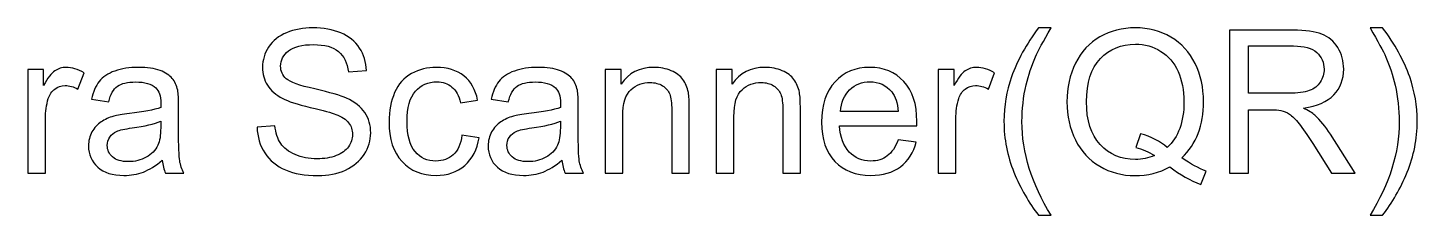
# Model space of a CAD drawing. Header units: centimetres. Extents: x -8.5 to 8.5, y -5.7 to 12.8.
# Drawn here: x 0.23 to 6.12, y 12.04 to 12.83 of the extents above; entities that cross this region are included whole.
import ezdxf

# ---------------------------------------------------------------- set-up
doc = ezdxf.new("R2010")
doc.units = ezdxf.units.CM
doc.header["$MEASUREMENT"] = 0
doc.layers.add('Visible', color=7, linetype='Continuous')

msp = doc.modelspace()

# ---------------------------------------------------------------- linework, layer by layer
at = {"layer": 'Visible', "color": 250}
for points, knots in [([(1.19996, 12.41268), (1.19996, 12.41268), (1.27531, 12.41946), (1.27531, 12.41946), (1.27884, 12.38898), (1.28716, 12.364), (1.30029, 12.34439), (1.31341, 12.32491), (1.33373, 12.30911), (1.36125, 12.29697), (1.38876, 12.28498), (1.41981, 12.27891), (1.45424, 12.27891), (1.48486, 12.27891), (1.51181, 12.28343), (1.53524, 12.2926), (1.55866, 12.30177), (1.57602, 12.31433), (1.58745, 12.33027), (1.59888, 12.34622), (1.60467, 12.36358), (1.60467, 12.3822), (1.60467, 12.40111), (1.59916, 12.41762), (1.58816, 12.43188), (1.57715, 12.44599), (1.55894, 12.45784), (1.53354, 12.46758), (1.51732, 12.47379), (1.48133, 12.48366), (1.42559, 12.49707), (1.36986, 12.51047), (1.33091, 12.52303), (1.30861, 12.53489), (1.27968, 12.55013), (1.25824, 12.56904), (1.24412, 12.59147), (1.22987, 12.61391), (1.22282, 12.63917), (1.22282, 12.66697), (1.22282, 12.69773), (1.23157, 12.72638), (1.24892, 12.7529), (1.26628, 12.77957), (1.29154, 12.79975), (1.32498, 12.81358), (1.35828, 12.82741), (1.3954, 12.83433), (1.43618, 12.83433), (1.48105, 12.83433), (1.5207, 12.82713), (1.55499, 12.81259), (1.58928, 12.7982), (1.61567, 12.77689), (1.63416, 12.74867), (1.65264, 12.72059), (1.66252, 12.6887), (1.66393, 12.65314), (1.66393, 12.65314), (1.58689, 12.64721), (1.58689, 12.64721), (1.58279, 12.68545), (1.56882, 12.71438), (1.54497, 12.73385), (1.52113, 12.75347), (1.48585, 12.76321), (1.43928, 12.76321), (1.39074, 12.76321), (1.35532, 12.75432), (1.33317, 12.73654), (1.31101, 12.71876), (1.29986, 12.69731), (1.29986, 12.67219), (1.29986, 12.65046), (1.30777, 12.63254), (1.32343, 12.61842), (1.33895, 12.60445), (1.37917, 12.58992), (1.44436, 12.57524), (1.50956, 12.56043), (1.55429, 12.54759), (1.57856, 12.53658), (1.6137, 12.52035), (1.6398, 12.49989), (1.65659, 12.47491), (1.67339, 12.45008), (1.68171, 12.42143), (1.68171, 12.38898), (1.68171, 12.35666), (1.67254, 12.32646), (1.65405, 12.29796), (1.63557, 12.26946), (1.60918, 12.2473), (1.57461, 12.2315), (1.54004, 12.21569), (1.50123, 12.20779), (1.45791, 12.20779), (1.40316, 12.20779), (1.3573, 12.21583), (1.32033, 12.23178), (1.28321, 12.24772), (1.25428, 12.27171), (1.23326, 12.30389), (1.21209, 12.33592), (1.20109, 12.37219), (1.19996, 12.41268)], [0, 0, 0, 0, 0.0285714, 0.0285714, 0.0285714, 0.0571429, 0.0571429, 0.0571429, 0.0857143, 0.0857143, 0.0857143, 0.1142857, 0.1142857, 0.1142857, 0.1428571, 0.1428571, 0.1428571, 0.1714286, 0.1714286, 0.1714286, 0.2, 0.2, 0.2, 0.2285714, 0.2285714, 0.2285714, 0.2571429, 0.2571429, 0.2571429, 0.2857143, 0.2857143, 0.2857143, 0.3142857, 0.3142857, 0.3142857, 0.3428571, 0.3428571, 0.3428571, 0.3714286, 0.3714286, 0.3714286, 0.4, 0.4, 0.4, 0.4285714, 0.4285714, 0.4285714, 0.4571429, 0.4571429, 0.4571429, 0.4857143, 0.4857143, 0.4857143, 0.5142857, 0.5142857, 0.5142857, 0.5428571, 0.5428571, 0.5428571, 0.5714286, 0.5714286, 0.5714286, 0.6, 0.6, 0.6, 0.6285714, 0.6285714, 0.6285714, 0.6571429, 0.6571429, 0.6571429, 0.6857143, 0.6857143, 0.6857143, 0.7142857, 0.7142857, 0.7142857, 0.7428571, 0.7428571, 0.7428571, 0.7714286, 0.7714286, 0.7714286, 0.8, 0.8, 0.8, 0.8285714, 0.8285714, 0.8285714, 0.8571429, 0.8571429, 0.8571429, 0.8857143, 0.8857143, 0.8857143, 0.9142857, 0.9142857, 0.9142857, 0.9428571, 0.9428571, 0.9428571, 0.9714286, 0.9714286, 0.9714286, 1, 1, 1, 1]), ([(4.5127, 12.04015), (4.47178, 12.09194), (4.43706, 12.15247), (4.4087, 12.2219), (4.38034, 12.29133), (4.36623, 12.3633), (4.36623, 12.43766), (4.36623, 12.50328), (4.37681, 12.56607), (4.39798, 12.62604), (4.42281, 12.69575), (4.46105, 12.76518), (4.5127, 12.83433), (4.5127, 12.83433), (4.56604, 12.83433), (4.56604, 12.83433), (4.53274, 12.77703), (4.51058, 12.73611), (4.49986, 12.71156), (4.48307, 12.6736), (4.4698, 12.63395), (4.46021, 12.5926), (4.44835, 12.5411), (4.44243, 12.48931), (4.44243, 12.43724), (4.44243, 12.30473), (4.48363, 12.17237), (4.56604, 12.04015), (4.56604, 12.04015), (4.5127, 12.04015), (4.5127, 12.04015)], [0, 0, 0, 0, 0.1, 0.1, 0.1, 0.2, 0.2, 0.2, 0.3, 0.3, 0.3, 0.4, 0.4, 0.4, 0.5, 0.5, 0.5, 0.6, 0.6, 0.6, 0.7, 0.7, 0.7, 0.8, 0.8, 0.8, 0.9, 0.9, 0.9, 1, 1, 1, 1]), ([(5.12047, 12.283), (5.15786, 12.25732), (5.19229, 12.23869), (5.2239, 12.22684), (5.2239, 12.22684), (5.20005, 12.17096), (5.20005, 12.17096), (5.15645, 12.18662), (5.11299, 12.21132), (5.06967, 12.24518), (5.02479, 12.22021), (4.97526, 12.20779), (4.92108, 12.20779), (4.86633, 12.20779), (4.81665, 12.22105), (4.77206, 12.24744), (4.72747, 12.27383), (4.69318, 12.31108), (4.66905, 12.35892), (4.64492, 12.4069), (4.63293, 12.4608), (4.63293, 12.52092), (4.63293, 12.58061), (4.64506, 12.63493), (4.66933, 12.68404), (4.69346, 12.73301), (4.72804, 12.77026), (4.77277, 12.79594), (4.8175, 12.82148), (4.8676, 12.83433), (4.92291, 12.83433), (4.97879, 12.83433), (5.02917, 12.82106), (5.07404, 12.79453), (5.11892, 12.76786), (5.15321, 12.73075), (5.17677, 12.68291), (5.20034, 12.63522), (5.21205, 12.58131), (5.21205, 12.52134), (5.21205, 12.47139), (5.20443, 12.42665), (5.18919, 12.38686), (5.17409, 12.34707), (5.15109, 12.31249), (5.12047, 12.283)], [0, 0, 0, 0, 0.0666667, 0.0666667, 0.0666667, 0.1333333, 0.1333333, 0.1333333, 0.2, 0.2, 0.2, 0.2666667, 0.2666667, 0.2666667, 0.3333333, 0.3333333, 0.3333333, 0.4, 0.4, 0.4, 0.4666667, 0.4666667, 0.4666667, 0.5333333, 0.5333333, 0.5333333, 0.6, 0.6, 0.6, 0.6666667, 0.6666667, 0.6666667, 0.7333333, 0.7333333, 0.7333333, 0.8, 0.8, 0.8, 0.8666667, 0.8666667, 0.8666667, 0.9333333, 0.9333333, 0.9333333, 1, 1, 1, 1]), ([(5.32198, 12.21795), (5.32198, 12.21795), (5.32198, 12.82417), (5.32198, 12.82417), (5.32198, 12.82417), (5.59065, 12.82417), (5.59065, 12.82417), (5.6447, 12.82417), (5.68576, 12.81866), (5.71384, 12.8078), (5.74193, 12.79693), (5.76436, 12.77774), (5.78115, 12.75022), (5.79795, 12.72271), (5.80627, 12.69223), (5.80627, 12.65892), (5.80627, 12.61588), (5.7923, 12.57962), (5.7645, 12.55013), (5.7367, 12.52063), (5.69381, 12.50201), (5.63567, 12.49396), (5.65698, 12.4838), (5.67306, 12.47364), (5.68407, 12.46377), (5.70749, 12.44232), (5.72965, 12.41537), (5.75039, 12.38305), (5.75039, 12.38305), (5.85524, 12.21795), (5.85524, 12.21795), (5.85524, 12.21795), (5.75505, 12.21795), (5.75505, 12.21795), (5.75505, 12.21795), (5.6749, 12.3441), (5.6749, 12.3441), (5.65161, 12.38065), (5.63228, 12.40845), (5.61718, 12.42778), (5.60194, 12.44712), (5.5884, 12.46052), (5.5764, 12.46828), (5.56455, 12.4759), (5.55227, 12.48126), (5.53985, 12.48437), (5.53082, 12.4862), (5.51601, 12.48719), (5.49526, 12.48719), (5.49526, 12.48719), (5.40241, 12.48719), (5.40241, 12.48719), (5.40241, 12.48719), (5.40241, 12.21795), (5.40241, 12.21795), (5.40241, 12.21795), (5.32198, 12.21795), (5.32198, 12.21795)], [0, 0, 0, 0, 0.0526316, 0.0526316, 0.0526316, 0.1052632, 0.1052632, 0.1052632, 0.1578947, 0.1578947, 0.1578947, 0.2105263, 0.2105263, 0.2105263, 0.2631579, 0.2631579, 0.2631579, 0.3157895, 0.3157895, 0.3157895, 0.3684211, 0.3684211, 0.3684211, 0.4210526, 0.4210526, 0.4210526, 0.4736842, 0.4736842, 0.4736842, 0.5263158, 0.5263158, 0.5263158, 0.5789474, 0.5789474, 0.5789474, 0.6315789, 0.6315789, 0.6315789, 0.6842105, 0.6842105, 0.6842105, 0.7368421, 0.7368421, 0.7368421, 0.7894737, 0.7894737, 0.7894737, 0.8421053, 0.8421053, 0.8421053, 0.8947368, 0.8947368, 0.8947368, 0.9473684, 0.9473684, 0.9473684, 1, 1, 1, 1]), ([(5.97152, 12.04015), (5.97152, 12.04015), (5.91818, 12.04015), (5.91818, 12.04015), (6.00059, 12.17237), (6.04179, 12.30473), (6.04179, 12.43724), (6.04179, 12.48903), (6.03586, 12.54039), (6.02401, 12.59133), (6.0147, 12.63268), (6.00157, 12.67233), (5.98478, 12.71043), (5.97406, 12.73512), (5.95176, 12.77647), (5.91818, 12.83433), (5.91818, 12.83433), (5.97152, 12.83433), (5.97152, 12.83433), (6.02316, 12.76518), (6.06141, 12.69575), (6.08624, 12.62604), (6.10741, 12.56607), (6.11799, 12.50328), (6.11799, 12.43766), (6.11799, 12.3633), (6.10374, 12.29133), (6.07523, 12.2219), (6.04687, 12.15247), (6.0123, 12.09194), (5.97152, 12.04015)], [0, 0, 0, 0, 0.1, 0.1, 0.1, 0.2, 0.2, 0.2, 0.3, 0.3, 0.3, 0.4, 0.4, 0.4, 0.5, 0.5, 0.5, 0.6, 0.6, 0.6, 0.7, 0.7, 0.7, 0.8, 0.8, 0.8, 0.9, 0.9, 0.9, 1, 1, 1, 1]), ([(4.94436, 12.38545), (4.9905, 12.37247), (5.0286, 12.35313), (5.05852, 12.32759), (5.10551, 12.37049), (5.12908, 12.43498), (5.12908, 12.52106), (5.12908, 12.57002), (5.12075, 12.61278), (5.1041, 12.64933), (5.08745, 12.68602), (5.06318, 12.71438), (5.03114, 12.73456), (4.99911, 12.75474), (4.96313, 12.7649), (4.92333, 12.7649), (4.86364, 12.7649), (4.81411, 12.74444), (4.77489, 12.70366), (4.73551, 12.66273), (4.7159, 12.60177), (4.7159, 12.52063), (4.7159, 12.44204), (4.73537, 12.38164), (4.77418, 12.33945), (4.81313, 12.2974), (4.8628, 12.27637), (4.92333, 12.27637), (4.95184, 12.27637), (4.97879, 12.28173), (5.00419, 12.29246), (4.97907, 12.30868), (4.95269, 12.32026), (4.92503, 12.32717), (4.92503, 12.32717), (4.94436, 12.38545), (4.94436, 12.38545)], [0, 0, 0, 0, 0.0833333, 0.0833333, 0.0833333, 0.1666667, 0.1666667, 0.1666667, 0.25, 0.25, 0.25, 0.3333333, 0.3333333, 0.3333333, 0.4166667, 0.4166667, 0.4166667, 0.5, 0.5, 0.5, 0.5833333, 0.5833333, 0.5833333, 0.6666667, 0.6666667, 0.6666667, 0.75, 0.75, 0.75, 0.8333333, 0.8333333, 0.8333333, 0.9166667, 0.9166667, 0.9166667, 1, 1, 1, 1]), ([(5.40241, 12.55662), (5.40241, 12.55662), (5.57457, 12.55662), (5.57457, 12.55662), (5.61126, 12.55662), (5.63976, 12.56043), (5.66036, 12.56805), (5.68097, 12.57553), (5.69663, 12.58766), (5.70721, 12.60445), (5.71794, 12.62111), (5.7233, 12.63917), (5.7233, 12.65878), (5.7233, 12.68743), (5.713, 12.71114), (5.69225, 12.72962), (5.67151, 12.74811), (5.63877, 12.75728), (5.59404, 12.75728), (5.59404, 12.75728), (5.40241, 12.75728), (5.40241, 12.75728), (5.40241, 12.75728), (5.40241, 12.55662), (5.40241, 12.55662)], [0, 0, 0, 0, 0.125, 0.125, 0.125, 0.25, 0.25, 0.25, 0.375, 0.375, 0.375, 0.5, 0.5, 0.5, 0.625, 0.625, 0.625, 0.75, 0.75, 0.75, 0.875, 0.875, 0.875, 1, 1, 1, 1]), ([(0.22798, 12.21795), (0.22798, 12.21795), (0.22798, 12.65737), (0.22798, 12.65737), (0.22798, 12.65737), (0.29487, 12.65737), (0.29487, 12.65737), (0.29487, 12.65737), (0.29487, 12.59006), (0.29487, 12.59006), (0.31194, 12.62125), (0.32775, 12.64185), (0.34228, 12.65173), (0.35682, 12.66175), (0.37276, 12.66669), (0.39012, 12.66669), (0.41524, 12.66669), (0.44078, 12.65878), (0.46674, 12.64312), (0.46674, 12.64312), (0.44022, 12.5744), (0.44022, 12.5744), (0.42215, 12.58456), (0.40409, 12.58964), (0.38603, 12.58964), (0.3698, 12.58964), (0.35527, 12.5847), (0.34243, 12.57496), (0.32958, 12.56523), (0.32041, 12.55168), (0.31491, 12.53432), (0.30658, 12.50793), (0.30249, 12.47901), (0.30249, 12.44754), (0.30249, 12.44754), (0.30249, 12.21795), (0.30249, 12.21795), (0.30249, 12.21795), (0.22798, 12.21795), (0.22798, 12.21795)], [0, 0, 0, 0, 0.0769231, 0.0769231, 0.0769231, 0.1538462, 0.1538462, 0.1538462, 0.2307692, 0.2307692, 0.2307692, 0.3076923, 0.3076923, 0.3076923, 0.3846154, 0.3846154, 0.3846154, 0.4615385, 0.4615385, 0.4615385, 0.5384615, 0.5384615, 0.5384615, 0.6153846, 0.6153846, 0.6153846, 0.6923077, 0.6923077, 0.6923077, 0.7692308, 0.7692308, 0.7692308, 0.8461538, 0.8461538, 0.8461538, 0.9230769, 0.9230769, 0.9230769, 1, 1, 1, 1]), ([(0.79779, 12.27298), (0.77013, 12.24942), (0.74346, 12.23291), (0.71792, 12.22317), (0.69238, 12.21343), (0.66501, 12.20864), (0.63565, 12.20864), (0.58739, 12.20864), (0.55028, 12.22035), (0.52432, 12.24391), (0.49835, 12.26734), (0.48537, 12.2974), (0.48537, 12.33394), (0.48537, 12.35539), (0.49031, 12.37501), (0.50005, 12.39279), (0.50992, 12.41057), (0.52276, 12.42468), (0.53857, 12.4354), (0.55451, 12.44613), (0.57229, 12.45431), (0.59219, 12.45982), (0.60687, 12.46363), (0.62902, 12.46729), (0.65851, 12.47096), (0.71863, 12.47802), (0.76308, 12.48663), (0.79144, 12.4965), (0.79172, 12.50666), (0.79186, 12.51316), (0.79186, 12.51584), (0.79186, 12.54603), (0.78481, 12.56734), (0.7707, 12.57976), (0.75165, 12.59655), (0.72328, 12.60488), (0.68575, 12.60488), (0.65061, 12.60488), (0.62465, 12.59867), (0.608, 12.58639), (0.5912, 12.57412), (0.57893, 12.55238), (0.57088, 12.52106), (0.57088, 12.52106), (0.49807, 12.53122), (0.49807, 12.53122), (0.5047, 12.5624), (0.51557, 12.58766), (0.53081, 12.60685), (0.54605, 12.62604), (0.56806, 12.64072), (0.59685, 12.65116), (0.62549, 12.66146), (0.65894, 12.66669), (0.69676, 12.66669), (0.73429, 12.66669), (0.76491, 12.66231), (0.78848, 12.65342), (0.8119, 12.64453), (0.82926, 12.63352), (0.84027, 12.62012), (0.85127, 12.60671), (0.85903, 12.58978), (0.86355, 12.56932), (0.86595, 12.55662), (0.86722, 12.53376), (0.86722, 12.50088), (0.86722, 12.50088), (0.86722, 12.4021), (0.86722, 12.4021), (0.86722, 12.3331), (0.86877, 12.28949), (0.87187, 12.27101), (0.87484, 12.25252), (0.88105, 12.23488), (0.89008, 12.21795), (0.89008, 12.21795), (0.81218, 12.21795), (0.81218, 12.21795), (0.80471, 12.23361), (0.79991, 12.25196), (0.79779, 12.27298)], [0, 0, 0, 0, 0.037037, 0.037037, 0.037037, 0.0740741, 0.0740741, 0.0740741, 0.1111111, 0.1111111, 0.1111111, 0.1481481, 0.1481481, 0.1481481, 0.1851852, 0.1851852, 0.1851852, 0.2222222, 0.2222222, 0.2222222, 0.2592593, 0.2592593, 0.2592593, 0.2962963, 0.2962963, 0.2962963, 0.3333333, 0.3333333, 0.3333333, 0.3703704, 0.3703704, 0.3703704, 0.4074074, 0.4074074, 0.4074074, 0.4444444, 0.4444444, 0.4444444, 0.4814815, 0.4814815, 0.4814815, 0.5185185, 0.5185185, 0.5185185, 0.5555556, 0.5555556, 0.5555556, 0.5925926, 0.5925926, 0.5925926, 0.6296296, 0.6296296, 0.6296296, 0.6666667, 0.6666667, 0.6666667, 0.7037037, 0.7037037, 0.7037037, 0.7407407, 0.7407407, 0.7407407, 0.7777778, 0.7777778, 0.7777778, 0.8148148, 0.8148148, 0.8148148, 0.8518519, 0.8518519, 0.8518519, 0.8888889, 0.8888889, 0.8888889, 0.9259259, 0.9259259, 0.9259259, 0.962963, 0.962963, 0.962963, 1, 1, 1, 1]), ([(2.06864, 12.37882), (2.06864, 12.37882), (2.14145, 12.36866), (2.14145, 12.36866), (2.13341, 12.31856), (2.11309, 12.27947), (2.08021, 12.25111), (2.04733, 12.22275), (2.00683, 12.20864), (1.959, 12.20864), (1.89903, 12.20864), (1.85076, 12.22825), (1.81436, 12.26748), (1.77781, 12.30671), (1.75961, 12.36287), (1.75961, 12.43597), (1.75961, 12.48338), (1.76751, 12.52473), (1.78317, 12.56029), (1.79884, 12.59571), (1.82268, 12.62238), (1.85486, 12.64001), (1.88689, 12.6578), (1.92174, 12.66669), (1.95956, 12.66669), (2.00712, 12.66669), (2.0462, 12.65469), (2.0764, 12.63056), (2.10674, 12.60643), (2.12621, 12.57214), (2.13468, 12.52783), (2.13468, 12.52783), (2.06271, 12.51682), (2.06271, 12.51682), (2.0558, 12.54632), (2.04366, 12.56847), (2.02603, 12.58343), (2.00853, 12.59825), (1.98736, 12.60572), (1.96253, 12.60572), (1.92499, 12.60572), (1.89451, 12.59232), (1.87094, 12.56551), (1.84752, 12.53856), (1.83581, 12.49622), (1.83581, 12.43808), (1.83581, 12.3791), (1.8471, 12.33634), (1.86967, 12.30967), (1.89239, 12.283), (1.92189, 12.2696), (1.95815, 12.2696), (1.9875, 12.2696), (2.01191, 12.27849), (2.03139, 12.29641), (2.051, 12.31419), (2.06342, 12.3417), (2.06864, 12.37882)], [0, 0, 0, 0, 0.0526316, 0.0526316, 0.0526316, 0.1052632, 0.1052632, 0.1052632, 0.1578947, 0.1578947, 0.1578947, 0.2105263, 0.2105263, 0.2105263, 0.2631579, 0.2631579, 0.2631579, 0.3157895, 0.3157895, 0.3157895, 0.3684211, 0.3684211, 0.3684211, 0.4210526, 0.4210526, 0.4210526, 0.4736842, 0.4736842, 0.4736842, 0.5263158, 0.5263158, 0.5263158, 0.5789474, 0.5789474, 0.5789474, 0.6315789, 0.6315789, 0.6315789, 0.6842105, 0.6842105, 0.6842105, 0.7368421, 0.7368421, 0.7368421, 0.7894737, 0.7894737, 0.7894737, 0.8421053, 0.8421053, 0.8421053, 0.8947368, 0.8947368, 0.8947368, 0.9473684, 0.9473684, 0.9473684, 1, 1, 1, 1]), ([(2.49198, 12.27298), (2.46432, 12.24942), (2.43765, 12.23291), (2.41211, 12.22317), (2.38657, 12.21343), (2.3592, 12.20864), (2.32984, 12.20864), (2.28158, 12.20864), (2.24447, 12.22035), (2.21851, 12.24391), (2.19254, 12.26734), (2.17956, 12.2974), (2.17956, 12.33394), (2.17956, 12.35539), (2.1845, 12.37501), (2.19424, 12.39279), (2.20411, 12.41057), (2.21695, 12.42468), (2.23276, 12.4354), (2.2487, 12.44613), (2.26648, 12.45431), (2.28638, 12.45982), (2.30106, 12.46363), (2.32321, 12.46729), (2.3527, 12.47096), (2.41282, 12.47802), (2.45727, 12.48663), (2.48563, 12.4965), (2.48591, 12.50666), (2.48605, 12.51316), (2.48605, 12.51584), (2.48605, 12.54603), (2.479, 12.56734), (2.46489, 12.57976), (2.44584, 12.59655), (2.41747, 12.60488), (2.37994, 12.60488), (2.3448, 12.60488), (2.31884, 12.59867), (2.30219, 12.58639), (2.28539, 12.57412), (2.27312, 12.55238), (2.26507, 12.52106), (2.26507, 12.52106), (2.19226, 12.53122), (2.19226, 12.53122), (2.19889, 12.5624), (2.20976, 12.58766), (2.225, 12.60685), (2.24024, 12.62604), (2.26225, 12.64072), (2.29104, 12.65116), (2.31968, 12.66146), (2.35313, 12.66669), (2.39095, 12.66669), (2.42848, 12.66669), (2.4591, 12.66231), (2.48267, 12.65342), (2.50609, 12.64453), (2.52345, 12.63352), (2.53446, 12.62012), (2.54546, 12.60671), (2.55322, 12.58978), (2.55774, 12.56932), (2.56014, 12.55662), (2.56141, 12.53376), (2.56141, 12.50088), (2.56141, 12.50088), (2.56141, 12.4021), (2.56141, 12.4021), (2.56141, 12.3331), (2.56296, 12.28949), (2.56606, 12.27101), (2.56903, 12.25252), (2.57524, 12.23488), (2.58427, 12.21795), (2.58427, 12.21795), (2.50637, 12.21795), (2.50637, 12.21795), (2.4989, 12.23361), (2.4941, 12.25196), (2.49198, 12.27298)], [0, 0, 0, 0, 0.037037, 0.037037, 0.037037, 0.0740741, 0.0740741, 0.0740741, 0.1111111, 0.1111111, 0.1111111, 0.1481481, 0.1481481, 0.1481481, 0.1851852, 0.1851852, 0.1851852, 0.2222222, 0.2222222, 0.2222222, 0.2592593, 0.2592593, 0.2592593, 0.2962963, 0.2962963, 0.2962963, 0.3333333, 0.3333333, 0.3333333, 0.3703704, 0.3703704, 0.3703704, 0.4074074, 0.4074074, 0.4074074, 0.4444444, 0.4444444, 0.4444444, 0.4814815, 0.4814815, 0.4814815, 0.5185185, 0.5185185, 0.5185185, 0.5555556, 0.5555556, 0.5555556, 0.5925926, 0.5925926, 0.5925926, 0.6296296, 0.6296296, 0.6296296, 0.6666667, 0.6666667, 0.6666667, 0.7037037, 0.7037037, 0.7037037, 0.7407407, 0.7407407, 0.7407407, 0.7777778, 0.7777778, 0.7777778, 0.8148148, 0.8148148, 0.8148148, 0.8518519, 0.8518519, 0.8518519, 0.8888889, 0.8888889, 0.8888889, 0.9259259, 0.9259259, 0.9259259, 0.962963, 0.962963, 0.962963, 1, 1, 1, 1]), ([(2.67585, 12.21795), (2.67585, 12.21795), (2.67585, 12.65737), (2.67585, 12.65737), (2.67585, 12.65737), (2.74274, 12.65737), (2.74274, 12.65737), (2.74274, 12.65737), (2.74274, 12.595), (2.74274, 12.595), (2.77491, 12.64284), (2.82148, 12.66669), (2.8823, 12.66669), (2.90883, 12.66669), (2.9331, 12.66189), (2.95525, 12.65243), (2.97741, 12.64298), (2.99406, 12.63042), (3.00506, 12.61504), (3.01607, 12.59966), (3.02383, 12.58131), (3.02821, 12.56015), (3.03089, 12.54632), (3.0323, 12.52219), (3.0323, 12.48776), (3.0323, 12.48776), (3.0323, 12.21795), (3.0323, 12.21795), (3.0323, 12.21795), (2.95779, 12.21795), (2.95779, 12.21795), (2.95779, 12.21795), (2.95779, 12.48493), (2.95779, 12.48493), (2.95779, 12.51527), (2.95497, 12.53799), (2.94918, 12.55295), (2.9434, 12.56791), (2.9331, 12.5799), (2.91842, 12.58893), (2.90375, 12.59782), (2.88639, 12.60234), (2.86663, 12.60234), (2.83502, 12.60234), (2.80779, 12.59232), (2.78479, 12.57214), (2.76179, 12.5521), (2.75036, 12.51386), (2.75036, 12.4577), (2.75036, 12.4577), (2.75036, 12.21795), (2.75036, 12.21795), (2.75036, 12.21795), (2.67585, 12.21795), (2.67585, 12.21795)], [0, 0, 0, 0, 0.0555556, 0.0555556, 0.0555556, 0.1111111, 0.1111111, 0.1111111, 0.1666667, 0.1666667, 0.1666667, 0.2222222, 0.2222222, 0.2222222, 0.2777778, 0.2777778, 0.2777778, 0.3333333, 0.3333333, 0.3333333, 0.3888889, 0.3888889, 0.3888889, 0.4444444, 0.4444444, 0.4444444, 0.5, 0.5, 0.5, 0.5555556, 0.5555556, 0.5555556, 0.6111111, 0.6111111, 0.6111111, 0.6666667, 0.6666667, 0.6666667, 0.7222222, 0.7222222, 0.7222222, 0.7777778, 0.7777778, 0.7777778, 0.8333333, 0.8333333, 0.8333333, 0.8888889, 0.8888889, 0.8888889, 0.9444444, 0.9444444, 0.9444444, 1, 1, 1, 1]), ([(3.14674, 12.21795), (3.14674, 12.21795), (3.14674, 12.65737), (3.14674, 12.65737), (3.14674, 12.65737), (3.21363, 12.65737), (3.21363, 12.65737), (3.21363, 12.65737), (3.21363, 12.595), (3.21363, 12.595), (3.2458, 12.64284), (3.29237, 12.66669), (3.35319, 12.66669), (3.37972, 12.66669), (3.40399, 12.66189), (3.42614, 12.65243), (3.4483, 12.64298), (3.46495, 12.63042), (3.47595, 12.61504), (3.48696, 12.59966), (3.49472, 12.58131), (3.4991, 12.56015), (3.50178, 12.54632), (3.50319, 12.52219), (3.50319, 12.48776), (3.50319, 12.48776), (3.50319, 12.21795), (3.50319, 12.21795), (3.50319, 12.21795), (3.42868, 12.21795), (3.42868, 12.21795), (3.42868, 12.21795), (3.42868, 12.48493), (3.42868, 12.48493), (3.42868, 12.51527), (3.42586, 12.53799), (3.42007, 12.55295), (3.41429, 12.56791), (3.40399, 12.5799), (3.38931, 12.58893), (3.37464, 12.59782), (3.35728, 12.60234), (3.33752, 12.60234), (3.30591, 12.60234), (3.27868, 12.59232), (3.25568, 12.57214), (3.23268, 12.5521), (3.22125, 12.51386), (3.22125, 12.4577), (3.22125, 12.4577), (3.22125, 12.21795), (3.22125, 12.21795), (3.22125, 12.21795), (3.14674, 12.21795), (3.14674, 12.21795)], [0, 0, 0, 0, 0.0555556, 0.0555556, 0.0555556, 0.1111111, 0.1111111, 0.1111111, 0.1666667, 0.1666667, 0.1666667, 0.2222222, 0.2222222, 0.2222222, 0.2777778, 0.2777778, 0.2777778, 0.3333333, 0.3333333, 0.3333333, 0.3888889, 0.3888889, 0.3888889, 0.4444444, 0.4444444, 0.4444444, 0.5, 0.5, 0.5, 0.5555556, 0.5555556, 0.5555556, 0.6111111, 0.6111111, 0.6111111, 0.6666667, 0.6666667, 0.6666667, 0.7222222, 0.7222222, 0.7222222, 0.7777778, 0.7777778, 0.7777778, 0.8333333, 0.8333333, 0.8333333, 0.8888889, 0.8888889, 0.8888889, 0.9444444, 0.9444444, 0.9444444, 1, 1, 1, 1]), ([(3.91735, 12.36019), (3.91735, 12.36019), (3.9944, 12.35003), (3.9944, 12.35003), (3.9824, 12.3053), (3.95997, 12.27044), (3.92723, 12.24575), (3.89449, 12.22105), (3.85272, 12.20864), (3.80178, 12.20864), (3.73772, 12.20864), (3.68692, 12.22839), (3.64938, 12.2679), (3.61184, 12.30727), (3.59308, 12.36273), (3.59308, 12.43399), (3.59308, 12.50765), (3.61199, 12.56494), (3.64994, 12.60558), (3.6879, 12.64637), (3.73715, 12.66669), (3.79769, 12.66669), (3.85625, 12.66669), (3.90409, 12.64679), (3.9412, 12.60685), (3.97831, 12.56692), (3.99694, 12.51076), (3.99694, 12.43837), (3.99694, 12.43399), (3.9968, 12.42736), (3.99652, 12.41861), (3.99652, 12.41861), (3.66928, 12.41861), (3.66928, 12.41861), (3.6721, 12.37049), (3.68565, 12.33352), (3.7102, 12.30798), (3.73461, 12.28244), (3.76523, 12.2696), (3.80178, 12.2696), (3.82902, 12.2696), (3.8523, 12.27679), (3.87149, 12.29119), (3.89082, 12.30558), (3.90606, 12.32858), (3.91735, 12.36019)], [0, 0, 0, 0, 0.0666667, 0.0666667, 0.0666667, 0.1333333, 0.1333333, 0.1333333, 0.2, 0.2, 0.2, 0.2666667, 0.2666667, 0.2666667, 0.3333333, 0.3333333, 0.3333333, 0.4, 0.4, 0.4, 0.4666667, 0.4666667, 0.4666667, 0.5333333, 0.5333333, 0.5333333, 0.6, 0.6, 0.6, 0.6666667, 0.6666667, 0.6666667, 0.7333333, 0.7333333, 0.7333333, 0.8, 0.8, 0.8, 0.8666667, 0.8666667, 0.8666667, 0.9333333, 0.9333333, 0.9333333, 1, 1, 1, 1]), ([(4.08767, 12.21795), (4.08767, 12.21795), (4.08767, 12.65737), (4.08767, 12.65737), (4.08767, 12.65737), (4.15456, 12.65737), (4.15456, 12.65737), (4.15456, 12.65737), (4.15456, 12.59006), (4.15456, 12.59006), (4.17163, 12.62125), (4.18744, 12.64185), (4.20197, 12.65173), (4.21651, 12.66175), (4.23245, 12.66669), (4.24981, 12.66669), (4.27493, 12.66669), (4.30047, 12.65878), (4.32643, 12.64312), (4.32643, 12.64312), (4.29991, 12.5744), (4.29991, 12.5744), (4.28184, 12.58456), (4.26378, 12.58964), (4.24572, 12.58964), (4.22949, 12.58964), (4.21496, 12.5847), (4.20212, 12.57496), (4.18927, 12.56523), (4.1801, 12.55168), (4.1746, 12.53432), (4.16627, 12.50793), (4.16218, 12.47901), (4.16218, 12.44754), (4.16218, 12.44754), (4.16218, 12.21795), (4.16218, 12.21795), (4.16218, 12.21795), (4.08767, 12.21795), (4.08767, 12.21795)], [0, 0, 0, 0, 0.0769231, 0.0769231, 0.0769231, 0.1538462, 0.1538462, 0.1538462, 0.2307692, 0.2307692, 0.2307692, 0.3076923, 0.3076923, 0.3076923, 0.3846154, 0.3846154, 0.3846154, 0.4615385, 0.4615385, 0.4615385, 0.5384615, 0.5384615, 0.5384615, 0.6153846, 0.6153846, 0.6153846, 0.6923077, 0.6923077, 0.6923077, 0.7692308, 0.7692308, 0.7692308, 0.8461538, 0.8461538, 0.8461538, 0.9230769, 0.9230769, 0.9230769, 1, 1, 1, 1]), ([(3.67351, 12.47957), (3.67351, 12.47957), (3.9182, 12.47957), (3.9182, 12.47957), (3.91495, 12.51654), (3.9055, 12.5442), (3.89012, 12.56269), (3.86655, 12.59133), (3.83579, 12.60572), (3.79811, 12.60572), (3.76396, 12.60572), (3.73532, 12.59429), (3.71203, 12.57143), (3.68889, 12.54857), (3.67605, 12.51795), (3.67351, 12.47957)], [0, 0, 0, 0, 0.2, 0.2, 0.2, 0.4, 0.4, 0.4, 0.6, 0.6, 0.6, 0.8, 0.8, 0.8, 1, 1, 1, 1]), ([(0.79186, 12.43808), (0.76477, 12.42708), (0.72413, 12.41776), (0.66994, 12.41014), (0.63918, 12.40577), (0.61745, 12.40083), (0.60475, 12.39533), (0.59205, 12.38982), (0.58231, 12.38178), (0.5754, 12.37134), (0.56848, 12.36076), (0.56496, 12.34904), (0.56496, 12.33606), (0.56496, 12.31645), (0.57244, 12.29994), (0.58753, 12.28681), (0.60263, 12.27369), (0.62465, 12.26706), (0.65358, 12.26706), (0.68222, 12.26706), (0.70776, 12.27327), (0.7302, 12.28582), (0.75249, 12.29824), (0.769, 12.31532), (0.77945, 12.33691), (0.78749, 12.3537), (0.79144, 12.37839), (0.79144, 12.41099), (0.79144, 12.41099), (0.79186, 12.43808), (0.79186, 12.43808)], [0, 0, 0, 0, 0.1, 0.1, 0.1, 0.2, 0.2, 0.2, 0.3, 0.3, 0.3, 0.4, 0.4, 0.4, 0.5, 0.5, 0.5, 0.6, 0.6, 0.6, 0.7, 0.7, 0.7, 0.8, 0.8, 0.8, 0.9, 0.9, 0.9, 1, 1, 1, 1]), ([(2.48605, 12.43808), (2.45896, 12.42708), (2.41832, 12.41776), (2.36413, 12.41014), (2.33337, 12.40577), (2.31164, 12.40083), (2.29894, 12.39533), (2.28624, 12.38982), (2.2765, 12.38178), (2.26959, 12.37134), (2.26267, 12.36076), (2.25915, 12.34904), (2.25915, 12.33606), (2.25915, 12.31645), (2.26663, 12.29994), (2.28172, 12.28681), (2.29682, 12.27369), (2.31884, 12.26706), (2.34777, 12.26706), (2.37641, 12.26706), (2.40195, 12.27327), (2.42439, 12.28582), (2.44668, 12.29824), (2.46319, 12.31532), (2.47364, 12.33691), (2.48168, 12.3537), (2.48563, 12.37839), (2.48563, 12.41099), (2.48563, 12.41099), (2.48605, 12.43808), (2.48605, 12.43808)], [0, 0, 0, 0, 0.1, 0.1, 0.1, 0.2, 0.2, 0.2, 0.3, 0.3, 0.3, 0.4, 0.4, 0.4, 0.5, 0.5, 0.5, 0.6, 0.6, 0.6, 0.7, 0.7, 0.7, 0.8, 0.8, 0.8, 0.9, 0.9, 0.9, 1, 1, 1, 1])]:
    msp.add_open_spline(points, degree=3, knots=knots, dxfattribs=at)

doc.saveas('drawing.dxf')
